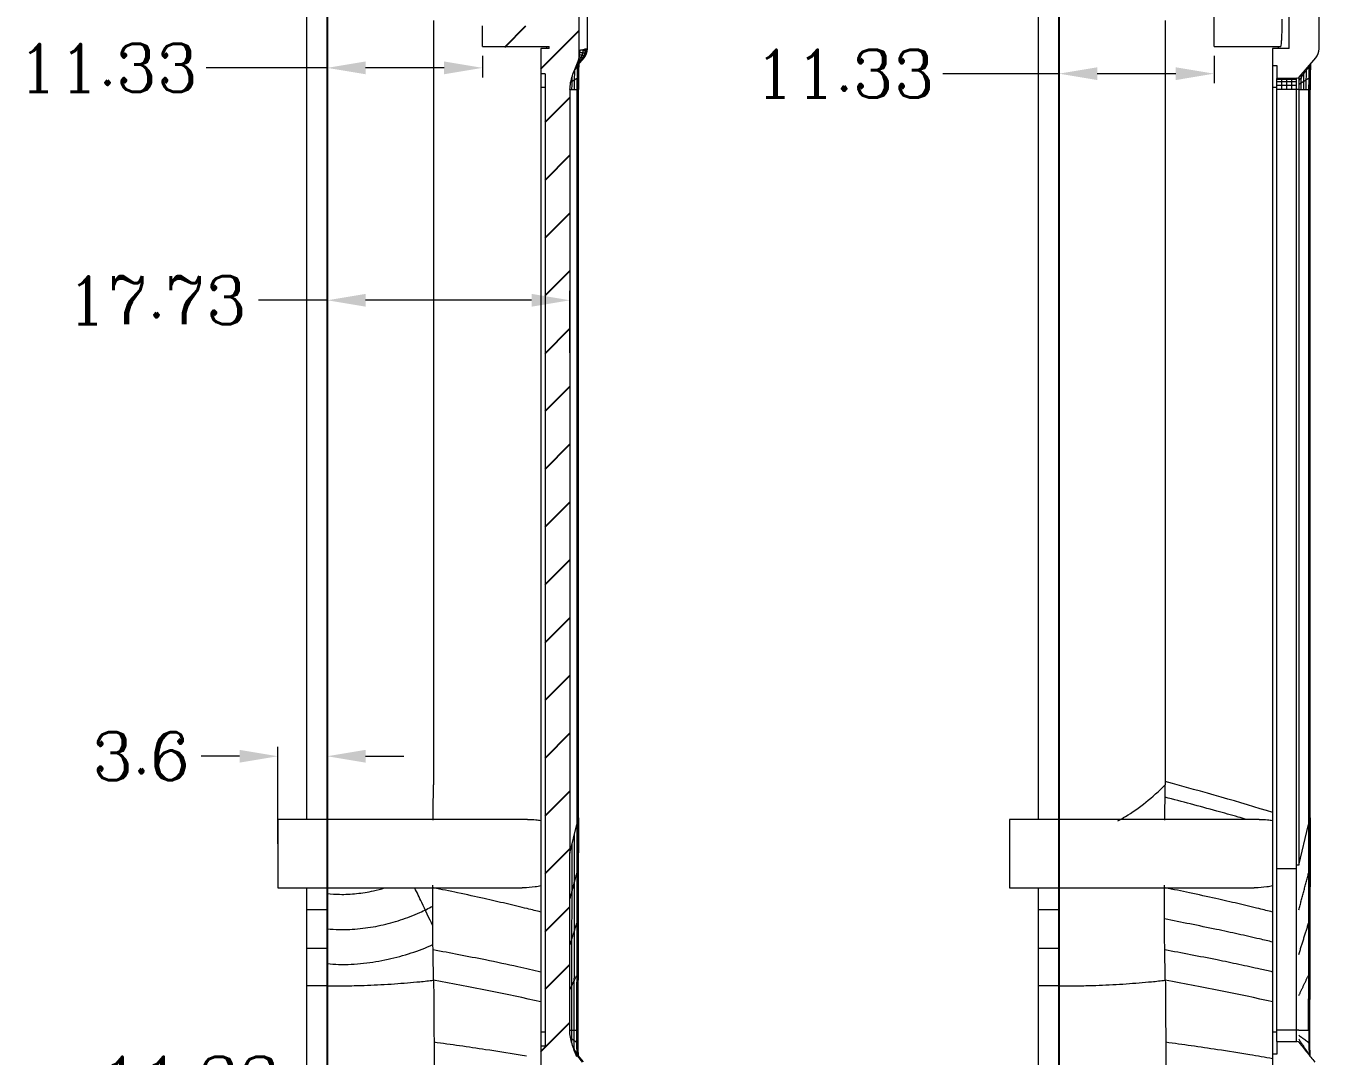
# Model space of a CAD drawing. Header units: millimetres. Extents: x -2408 to -1447, y -915 to -594.
# Drawn here: x -1549.8 to -1455.4, y -766.4 to -691.1 of the extents above; entities that cross this region are included whole.
import ezdxf

# ---------------------------------------------------------------- set-up
doc = ezdxf.new("R2010")
doc.units = ezdxf.units.MM
doc.layers.get('0').update_dxf_attribs({"linetype": 'CONTINUOUS'})
doc.layers.get('Defpoints').update_dxf_attribs({"linetype": 'CONTINUOUS'})
doc.layers.add('5', color=7, linetype='CONTINUOUS', true_color=0xffffff)
doc.styles.add('ROMANC', font='romanc.shx', dxfattribs={"bigfont": 'gbcbig.shx'})
doc.dimstyles.new('YanXiu', dxfattribs={"dimtxt": 2.5, "dimasz": 2.2, "dimexe": 0.66, "dimexo": 0.66, "dimgap": 0.66, "dimtad": 0, "dimdsep": 46, "dimtxsty": 'ROMANC', "dimcen": 0, "dimclrd": 256, "dimclre": 131, "dimclrt": 42, "dimazin": 2, "dimtfac": 1, "dimtofl": 0, "dimtmove": 0, "dimatfit": 3, "dimfxl": 0, "dimlwd": 5, "dimlwe": 5, "dimarcsym": 0})

# ---------------------------------------------------------------- blocks, each defined once
blk = doc.blocks.new('HATCH7')
at = {"color": 1, "linetype": 'Continuous'}
for p, q in [((682.245, 1138.517), (683.803, 1140.075)), ((684.894, 1136.924), (687.715, 1139.745)), ((685.216, 1133.003), (687.034, 1134.821)), ((685.216, 1128.76), (687.034, 1130.578)), ((685.216, 1124.518), (687.034, 1126.336)), ((685.216, 1120.275), (687.034, 1122.093)), ((685.216, 1116.032), (687.034, 1117.85)), ((685.216, 1111.79), (687.034, 1113.608)), ((685.216, 1107.547), (687.034, 1109.365)), ((685.216, 1103.304), (687.034, 1105.123)), ((685.216, 1099.062), (687.034, 1100.879)), ((685.216, 1094.819), (687.034, 1096.637)), ((685.216, 1090.577), (687.034, 1092.395)), ((685.216, 1086.334), (687.034, 1088.152)), ((685.216, 1082.091), (687.034, 1083.909)), ((685.216, 1077.849), (687.034, 1079.667)), ((685.216, 1073.606), (687.033, 1075.422)), ((685.216, 1069.363), (687.029, 1071.176)), ((684.894, 1064.799), (687.022, 1066.927))]:
    blk.add_line(p, q, dxfattribs=at)
blk = doc.blocks.new('*D55')
at = {"lineweight": 5}
for p, q in [((1882.428, 598.813), (1879.628, 598.813)), ((1890.961, 598.813), (1885.228, 598.813))]:
    blk.add_line(p, q, dxfattribs=at)
at = {"color": 131, "lineweight": 5}
for p, q in [((1882.428, 598.015), (1882.428, 599.513)), ((1893.761, 598.015), (1893.761, 599.513))]:
    blk.add_line(p, q, dxfattribs=at)
for points in [[(1885.228, 599.28), (1885.228, 598.346), (1882.428, 598.813)], [(1890.961, 599.28), (1890.961, 598.346), (1893.761, 598.813)]]:
    blk.add_solid(points)
at = {"layer": 'Defpoints', "color": 0}
for p in [(1882.428, 598.813), (1882.428, 597.315, 35), (1893.761, 597.315, 35)]:
    blk.add_point(p, dxfattribs=at)
at = {"color": 42, "insert": (1872.428, 598.813), "char_height": 3.5, "attachment_point": 5, "style": 'ROMANC'}
blk.add_mtext('11.33', dxfattribs=at)
blk = doc.blocks.new('*D61')
at = {"lineweight": 5}
for p, q in [((1876.028, 622.515), (1873.228, 622.515)), ((1885.228, 622.515), (1888.028, 622.515))]:
    blk.add_line(p, q, dxfattribs=at)
at = {"color": 131, "lineweight": 5}
for p, q in [((1878.828, 616.108), (1878.828, 623.215)), ((1882.428, 617.067), (1882.428, 623.215))]:
    blk.add_line(p, q, dxfattribs=at)
for points in [[(1876.028, 622.982), (1876.028, 622.048), (1878.828, 622.515)], [(1885.228, 622.982), (1885.228, 622.048), (1882.428, 622.515)]]:
    blk.add_solid(points)
at = {"layer": 'Defpoints', "color": 0}
for p in [(1878.828, 622.515), (1882.428, 616.368, 35), (1878.828, 615.408, 35)]:
    blk.add_point(p, dxfattribs=at)
at = {"color": 42, "insert": (1868.861, 622.515), "char_height": 3.5, "attachment_point": 5, "style": 'ROMANC'}
blk.add_mtext('3.6', dxfattribs=at)
blk = doc.blocks.new('*D62')
at = {"color": 131, "lineweight": 5}
for p, q in [((1882.428, 673.659), (1882.428, 672.092)), ((1893.761, 673.659), (1893.761, 672.092))]:
    blk.add_line(p, q, dxfattribs=at)
at = {"lineweight": 5}
for p, q in [((1882.428, 672.792), (1873.584, 672.792)), ((1890.961, 672.792), (1885.228, 672.792))]:
    blk.add_line(p, q, dxfattribs=at)
for points in [[(1885.228, 673.259), (1885.228, 672.325), (1882.428, 672.792)], [(1890.961, 673.259), (1890.961, 672.325), (1893.761, 672.792)]]:
    blk.add_solid(points)
at = {"layer": 'Defpoints', "color": 0}
for p in [(1882.428, 674.359, 35), (1893.761, 674.359, 35), (1882.428, 672.792)]:
    blk.add_point(p, dxfattribs=at)
at = {"color": 42, "insert": (1866.385, 672.792), "char_height": 3.5, "attachment_point": 5, "style": 'ROMANC'}
blk.add_mtext('11.33', dxfattribs=at)
blk = doc.blocks.new('*D64')
at = {"color": 131, "lineweight": 5}
for p, q in [((1947.196, 673.659), (1947.196, 671.667)), ((1935.863, 672.647), (1935.863, 671.667))]:
    blk.add_line(p, q, dxfattribs=at)
at = {"lineweight": 5}
for p, q in [((1935.863, 672.367), (1927.382, 672.367)), ((1944.396, 672.367), (1938.663, 672.367))]:
    blk.add_line(p, q, dxfattribs=at)
for points in [[(1938.663, 672.834), (1938.663, 671.9), (1935.863, 672.367)], [(1944.396, 672.834), (1944.396, 671.9), (1947.196, 672.367)]]:
    blk.add_solid(points)
at = {"layer": 'Defpoints', "color": 0}
for p in [(1947.196, 674.359, 35), (1935.863, 673.347, 35), (1935.863, 672.367)]:
    blk.add_point(p, dxfattribs=at)
at = {"color": 42, "insert": (1920.182, 672.367), "char_height": 3.5, "attachment_point": 5, "style": 'ROMANC'}
blk.add_mtext('11.33', dxfattribs=at)
blk = doc.blocks.new('*D66')
at = {"color": 131, "lineweight": 5}
for p, q in [((1882.428, 654.882), (1882.428, 656.517)), ((1900.157, 651.969), (1900.157, 656.517))]:
    blk.add_line(p, q, dxfattribs=at)
at = {"lineweight": 5}
for p, q in [((1882.428, 655.817), (1877.409, 655.817)), ((1897.357, 655.817), (1885.228, 655.817))]:
    blk.add_line(p, q, dxfattribs=at)
for points in [[(1885.228, 656.284), (1885.228, 655.35), (1882.428, 655.817)], [(1897.357, 656.284), (1897.357, 655.35), (1900.157, 655.817)]]:
    blk.add_solid(points)
at = {"layer": 'Defpoints', "color": 0}
for p in [(1882.428, 655.817), (1882.428, 654.183, 35), (1900.157, 651.269, 35)]:
    blk.add_point(p, dxfattribs=at)
at = {"color": 42, "insert": (1869.959, 655.817), "char_height": 3.5, "attachment_point": 5, "style": 'ROMANC'}
blk.add_mtext('17.73', dxfattribs=at)

msp = doc.modelspace()

# ---------------------------------------------------------------- linework, layer by layer
at = {"color": 1}
for p, q in [((-1474.401, -661.446, 35), (-1474.401, -877.517, 35)), ((-1527.836, -662.628, 35), (-1527.836, -878.641, 35))]:
    msp.add_line(p, q, dxfattribs=at)
at = {"layer": '5', "color": 7, "linetype": 'Continuous', "lineweight": 5}
for p, q in [((-1509.429, -693.277, 35), (-1509.429, -686.746, 35)), ((-1508.836, -692.823, 35), (-1508.836, -686.994, 35)), ((-1455.401, -692.823, 35), (-1455.401, -686.994, 35)), ((-1529.336, -749.094, 35), (-1529.336, -689.094, 35)), ((-1475.901, -749.094, 35), (-1475.901, -689.094, 35)), ((-1457.601, -692.794, 35), (-1457.601, -688.812, 35)), ((-1527.836, -690.222, 35), (-1527.836, -749.094, 35)), ((-1474.401, -690.222, 35), (-1474.401, -749.094, 35)), ((-1463.067, -692.644, 35), (-1463.067, -690.144, 35)), ((-1520.075, -690.764, 35), (-1520.075, -746.337, 35)), ((-1516.503, -692.644, 35), (-1516.503, -691.144, 35)), ((-1466.639, -690.764, 35), (-1466.639, -746.337, 35)), ((-1516.503, -692.644, 35), (-1511.631, -692.644, 35)), ((-1512.236, -692.794, 35), (-1512.236, -694.645, 35)), ((-1511.631, -692.794, 35), (-1512.236, -692.794, 35)), ((-1511.826, -692.644, 35), (-1511.826, -692.794, 35)), ((-1511.631, -692.794, 35), (-1511.631, -692.644, 35)), ((-1463.067, -692.644, 35), (-1458.196, -692.644, 35)), ((-1458.801, -692.794, 35), (-1458.801, -694.038, 35)), ((-1457.601, -692.794, 35), (-1458.801, -692.794, 35)), ((-1458.391, -692.644, 35), (-1458.391, -692.794, 35)), ((-1455.464, -693.171, 35), (-1455.464, -693.171, 35)), ((-1509.714, -694.214, 35), (-1509.078, -693.476, 35)), ((-1458.801, -694.038, 35), (-1458.481, -694.044, 35)), ((-1458.801, -694.038, 35), (-1458.801, -695.644, 35)), ((-1458.481, -694.044, 35), (-1458.481, -694.981, 35)), ((-1456.868, -694.899, 35), (-1455.643, -693.476, 35)), ((-1512.236, -694.63, 35), (-1512.236, -695.644, 35)), ((-1511.916, -694.654, 35), (-1511.916, -730.144, 35)), ((-1457.018, -694.968, 35), (-1458.481, -694.981, 35)), ((-1511.916, -695.644, 35), (-1512.236, -695.644, 35)), ((-1512.236, -695.644, 35), (-1512.236, -764.644, 35)), ((-1510.107, -695.794, 35), (-1510.107, -730.144, 35)), ((-1510.107, -695.794, 35), (-1509.602, -695.794, 35)), ((-1509.602, -695.794, 35), (-1509.602, -748.984, 35)), ((-1509.496, -695.794, 35), (-1509.602, -695.794, 35)), ((-1509.496, -748.984, 35), (-1509.496, -695.794, 35)), ((-1458.481, -695.644, 35), (-1458.801, -695.644, 35)), ((-1458.801, -695.644, 35), (-1458.801, -764.644, 35)), ((-1457.059, -695.794, 35), (-1458.481, -695.794, 35)), ((-1458.481, -752.711, 35), (-1458.481, -695.794, 35)), ((-1456.882, -695.794, 35), (-1457.059, -695.794, 35)), ((-1457.059, -752.429, 35), (-1457.059, -695.794, 35)), ((-1456.882, -695.794, 35), (-1456.166, -695.794, 35)), ((-1456.882, -695.794, 35), (-1456.882, -752.429, 35)), ((-1456.166, -695.794, 35), (-1456.166, -748.984, 35)), ((-1456.061, -695.794, 35), (-1456.166, -695.794, 35)), ((-1456.061, -748.984, 35), (-1456.061, -695.794, 35)), ((-1511.916, -730.144, 35), (-1511.916, -765.634, 35)), ((-1510.107, -730.144, 35), (-1510.107, -751.557, 35)), ((-1513.211, -749.094, 35), (-1531.436, -749.094, 35)), ((-1531.436, -749.094, 35), (-1531.436, -754.094, 35)), ((-1510.107, -751.557, 35), (-1509.602, -749.467, 35)), ((-1509.496, -748.984, 35), (-1509.602, -748.984, 35)), ((-1459.776, -749.094, 35), (-1478.001, -749.094, 35)), ((-1478.001, -749.094, 35), (-1478.001, -754.094, 35)), ((-1456.882, -752.429, 35), (-1456.166, -749.467, 35)), ((-1456.061, -748.984, 35), (-1456.166, -748.984, 35)), ((-1456.882, -752.429, 35), (-1457.059, -752.429, 35)), ((-1458.481, -764.494, 35), (-1458.481, -752.711, 35)), ((-1457.059, -752.711, 35), (-1458.481, -752.711, 35)), ((-1531.436, -754.094, 35), (-1513.592, -754.094, 35)), ((-1478.001, -754.094, 35), (-1460.156, -754.094, 35)), ((-1527.836, -755.696, 35), (-1529.336, -755.696, 35)), ((-1474.401, -755.696, 35), (-1475.901, -755.696, 35)), ((-1527.836, -758.529, 35), (-1529.336, -758.529, 35)), ((-1474.401, -758.529, 35), (-1475.901, -758.529, 35)), ((-1529.336, -779.594, 35), (-1529.336, -761.247, 35)), ((-1527.836, -779.594, 35), (-1527.836, -761.246, 35)), ((-1475.901, -779.594, 35), (-1475.901, -761.247, 35)), ((-1474.401, -779.594, 35), (-1474.401, -761.246, 35)), ((-1511.916, -764.644, 35), (-1512.236, -764.644, 35)), ((-1512.236, -764.644, 35), (-1512.236, -765.643, 35)), ((-1510.12, -764.494, 35), (-1509.634, -764.494, 35)), ((-1458.481, -764.644, 35), (-1458.801, -764.644, 35)), ((-1458.801, -764.644, 35), (-1458.801, -766.25, 35)), ((-1457.063, -764.494, 35), (-1458.481, -764.494, 35)), ((-1456.884, -764.494, 35), (-1456.199, -764.494, 35)), ((-1512.236, -765.643, 35), (-1512.236, -767.494, 35)), ((-1458.481, -765.308, 35), (-1458.481, -766.245, 35)), ((-1458.481, -765.308, 35), (-1457.023, -765.32, 35)), ((-1509.125, -766.814, 35), (-1509.76, -766.048, 35)), ((-1458.481, -766.245, 35), (-1458.801, -766.25, 35)), ((-1458.801, -766.25, 35), (-1458.801, -767.494, 35))]:
    msp.add_line(p, q, dxfattribs=at)
at = {"layer": '5', "color": 7, "linetype": 'Continuous'}
msp.add_line((-1509.557, -693.854, 35), (-1509.557, -693.854, 35), dxfattribs=at)
at = {"layer": '5', "color": 7, "linetype": 'Continuous', "lineweight": 5}
msp.add_arc((-1457.02, -694.768, 35), 0.2, 270.5, 319.26789, dxfattribs=at)
at = {"layer": '5', "color": 7, "linetype": 'Continuous', "lineweight": 5, "extrusion": (0, 0, -1)}
for centre in [(4437.753, -748.984, -35), (4384.318, -748.984, -35)]:
    msp.add_arc(centre, 2928.256, 180, 180.009455, dxfattribs=at)
at = {"layer": '5', "color": 7, "linetype": 'Continuous', "lineweight": 5}
for centre, major_axis, ratio, start_param, end_param in [((-1510.496, -749.467, 35), (1, 0), 0.000302, 6.241352, 6.747282), ((-1457.061, -749.467, 35), (1, 0), 0.000302, 6.241352, 6.747282), ((-1510.537, -764.49, 35), (1, -0.005), 0.000641, 6.236759, 6.728866), ((-1457.064, -764.494, 35), (0.2, 0), 0.000007, 0.445682, 1.56207), ((-1457.064, -764.494, 35), (0.2, 0), 0.000007, 0.445682, 1.562069), ((-1457.101, -764.49, 35), (1, -0.005), 0.000641, 6.236759, 6.728866)]:
    msp.add_ellipse(centre, major_axis=major_axis, ratio=ratio, start_param=start_param, end_param=end_param, dxfattribs=at)
for points, knots in [([(-1458.196, -692.644, 35), (-1458.189, -692.644, 35), (-1458.182, -692.63, 35), (-1458.169, -692.573, 35), (-1458.162, -692.528, 35), (-1458.149, -692.407, 35), (-1458.143, -692.331, 35), (-1458.131, -692.154, 35), (-1458.126, -692.052, 35), (-1458.116, -691.824, 35), (-1458.112, -691.697, 35), (-1458.101, -691.295, 35), (-1458.095, -690.988, 35), (-1458.093, -690.665, 35)], [0, 0, 0, 0, 0.134261, 0.134261, 0.27855, 0.27855, 0.42284, 0.42284, 0.56713, 0.56713, 0.71142, 0.71142, 1, 1, 1, 1]), ([(-1509.379, -693.058, 35), (-1509.385, -693.058, 35), (-1509.398, -693.085, 35), (-1509.418, -693.201, 35), (-1509.431, -693.351, 35), (-1509.437, -693.444, 35)], [0, 0, 0, 0, 0.329314, 0.658804, 1, 1, 1, 1]), ([(-1509.371, -692.932, 35), (-1509.374, -692.932, 35), (-1509.381, -692.939, 35), (-1509.392, -692.973, 35), (-1509.404, -693.036, 35), (-1509.416, -693.129, 35), (-1509.424, -693.215, 35), (-1509.427, -693.254, 35)], [0, 0, 0, 0, 0.212515, 0.42503, 0.637545, 0.85006, 1, 1, 1, 1]), ([(-1508.906, -693.171, 35), (-1508.912, -693.17, 35), (-1508.939, -693.166, 35), (-1509.024, -693.151, 35), (-1509.178, -693.123, 35), (-1509.31, -693.101, 35), (-1509.384, -693.089, 35)], [0, 0, 0, 0, 0.176022, 0.499104, 0.752972, 1, 1, 1, 1]), ([(-1508.836, -692.823, 35), (-1508.837, -692.823, 35), (-1508.839, -692.824, 35), (-1508.854, -692.827, 35), (-1508.88, -692.833, 35), (-1508.924, -692.844, 35), (-1509.008, -692.864, 35), (-1509.122, -692.892, 35), (-1509.243, -692.914, 35), (-1509.314, -692.925, 35), (-1509.352, -692.929, 35), (-1509.371, -692.932, 35)], [0, 0, 0, 0, 0.097861, 0.191943, 0.282248, 0.41066, 0.541597, 0.780215, 0.892446, 0.945946, 1, 1, 1, 1]), ([(-1508.852, -692.996, 35), (-1508.851, -692.997, 35), (-1508.878, -692.994, 35), (-1508.976, -692.975, 35), (-1509.081, -692.957, 35), (-1509.125, -692.949, 35)], [0, 0, 0, 0, 0.3823, 0.772884, 1, 1, 1, 1]), ([(-1510.107, -695.794, 35), (-1510.107, -695.453, 35), (-1510.036, -695.123, 35), (-1509.829, -694.476, 35), (-1509.697, -694.163, 35), (-1509.557, -693.854, 35)], [0, 0, 0, 0, 0.5, 0.5, 1, 1, 1, 1]), ([(-1509.567, -694.037, 35), (-1509.568, -694.048, 35), (-1509.571, -694.125, 35), (-1509.578, -694.279, 35), (-1509.586, -694.519, 35), (-1509.592, -694.773, 35), (-1509.596, -695.022, 35), (-1509.599, -695.253, 35), (-1509.601, -695.466, 35), (-1509.602, -695.644, 35), (-1509.602, -695.752, 35), (-1509.602, -695.794, 35)], [0, 0, 0, 0, 0.025351, 0.171856, 0.321143, 0.471888, 0.609112, 0.72922, 0.837, 0.934717, 1, 1, 1, 1]), ([(-1509.516, -693.964, 35), (-1509.52, -694.042, 35), (-1509.53, -694.266, 35), (-1509.542, -694.689, 35), (-1509.551, -695.24, 35), (-1509.552, -695.621, 35), (-1509.552, -695.818, 35)], [0, 0, 0, 0, 0.165867, 0.444515, 0.72202, 1, 1, 1, 1]), ([(-1509.53, -693.787, 35), (-1509.526, -693.787, 35), (-1509.473, -693.787, 35), (-1509.383, -693.787, 35), (-1509.346, -693.787, 35), (-1509.347, -693.787, 35)], [0, 0, 0, 0, 0.02919, 0.40662, 1, 1, 1, 1]), ([(-1509.482, -693.933, 35), (-1509.485, -693.997, 35), (-1509.494, -694.214, 35), (-1509.506, -694.635, 35), (-1509.515, -695.213, 35), (-1509.517, -695.613, 35), (-1509.517, -695.819, 35)], [0, 0, 0, 0, 0.131418, 0.421268, 0.71053, 1, 1, 1, 1]), ([(-1509.464, -693.901, 35), (-1509.466, -693.951, 35), (-1509.475, -694.16, 35), (-1509.487, -694.578, 35), (-1509.497, -695.184, 35), (-1509.499, -695.604, 35), (-1509.499, -695.82, 35)], [0, 0, 0, 0, 0.097035, 0.398059, 0.699061, 1, 1, 1, 1]), ([(-1509.468, -693.992, 35), (-1509.471, -694.072, 35), (-1509.476, -694.249, 35), (-1509.484, -694.549, 35), (-1509.49, -694.846, 35), (-1509.493, -695.114, 35), (-1509.496, -695.361, 35), (-1509.497, -695.589, 35), (-1509.497, -695.728, 35), (-1509.497, -695.794, 35)], [0, 0, 0, 0, 0.131556, 0.276296, 0.421037, 0.565778, 0.710519, 0.855259, 1, 1, 1, 1]), ([(-1509.496, -695.821, 35), (-1509.496, -695.598, 35), (-1509.494, -695.158, 35), (-1509.483, -694.504, 35), (-1509.471, -694.108, 35), (-1509.463, -693.925, 35), (-1509.463, -693.921, 35)], [0, 0, 0, 0, 0.314595, 0.641577, 0.991075, 1, 1, 1, 1]), ([(-1509.078, -693.476, 35), (-1509.079, -693.476, 35), (-1509.081, -693.476, 35), (-1509.094, -693.475, 35), (-1509.113, -693.474, 35), (-1509.144, -693.47, 35), (-1509.206, -693.463, 35), (-1509.293, -693.452, 35), (-1509.388, -693.437, 35), (-1509.431, -693.431, 35), (-1509.445, -693.43, 35)], [0, 0, 0, 0, 0.121058, 0.220927, 0.300709, 0.432783, 0.577026, 0.831331, 0.950789, 1, 1, 1, 1]), ([(-1508.977, -693.334, 35), (-1508.977, -693.335, 35), (-1508.999, -693.333, 35), (-1509.093, -693.319, 35), (-1509.234, -693.295, 35), (-1509.359, -693.275, 35), (-1509.429, -693.265, 35)], [0, 0, 0, 0, 0.277332, 0.560672, 0.783327, 1, 1, 1, 1]), ([(-1456.132, -694.037, 35), (-1456.132, -694.048, 35), (-1456.136, -694.125, 35), (-1456.142, -694.279, 35), (-1456.15, -694.519, 35), (-1456.156, -694.773, 35), (-1456.161, -695.022, 35), (-1456.164, -695.253, 35), (-1456.165, -695.466, 35), (-1456.166, -695.644, 35), (-1456.166, -695.752, 35), (-1456.166, -695.794, 35)], [0, 0, 0, 0, 0.025351, 0.171856, 0.321143, 0.471888, 0.609112, 0.72922, 0.837, 0.934717, 1, 1, 1, 1]), ([(-1456.081, -693.974, 35), (-1456.085, -694.049, 35), (-1456.094, -694.27, 35), (-1456.107, -694.689, 35), (-1456.115, -695.24, 35), (-1456.117, -695.621, 35), (-1456.117, -695.818, 35)], [0, 0, 0, 0, 0.159783, 0.440464, 0.719993, 1, 1, 1, 1]), ([(-1456.047, -693.933, 35), (-1456.05, -693.997, 35), (-1456.059, -694.214, 35), (-1456.071, -694.635, 35), (-1456.08, -695.213, 35), (-1456.082, -695.613, 35), (-1456.082, -695.819, 35)], [0, 0, 0, 0, 0.131418, 0.421268, 0.71053, 1, 1, 1, 1]), ([(-1456.029, -693.901, 35), (-1456.031, -693.951, 35), (-1456.039, -694.16, 35), (-1456.052, -694.578, 35), (-1456.061, -695.184, 35), (-1456.064, -695.604, 35), (-1456.064, -695.82, 35)], [0, 0, 0, 0, 0.097035, 0.398059, 0.699061, 1, 1, 1, 1]), ([(-1456.032, -693.992, 35), (-1456.035, -694.072, 35), (-1456.041, -694.249, 35), (-1456.049, -694.549, 35), (-1456.054, -694.846, 35), (-1456.058, -695.114, 35), (-1456.06, -695.361, 35), (-1456.061, -695.589, 35), (-1456.062, -695.728, 35), (-1456.062, -695.794, 35)], [0, 0, 0, 0, 0.131556, 0.276296, 0.421037, 0.565778, 0.710519, 0.855259, 1, 1, 1, 1]), ([(-1511.916, -694.654, 35), (-1511.969, -694.653, 35), (-1512.023, -694.651, 35), (-1512.129, -694.648, 35), (-1512.183, -694.647, 35), (-1512.236, -694.645, 35)], [0, 0, 0, 0, 0.500799, 0.500799, 1, 1, 1, 1]), ([(-1509.961, -695.794, 35), (-1509.961, -695.639, 35), (-1509.96, -695.329, 35), (-1509.955, -695.02, 35), (-1509.951, -694.869, 35), (-1509.951, -694.855, 35)], [0, 0, 0, 0, 0.455419, 0.947749, 1, 1, 1, 1]), ([(-1509.778, -695.794, 35), (-1509.778, -695.612, 35), (-1509.776, -695.238, 35), (-1509.767, -694.716, 35), (-1509.757, -694.42, 35), (-1509.752, -694.3, 35)], [0, 0, 0, 0, 0.317598, 0.679016, 1, 1, 1, 1]), ([(-1458.481, -695.794, 35), (-1458.481, -695.688, 35), (-1458.481, -695.581, 35), (-1458.481, -695.434, 35), (-1458.481, -695.387, 35), (-1458.481, -695.299, 35), (-1458.481, -695.257, 35), (-1458.481, -695.144, 35), (-1458.481, -695.084, 35), (-1458.481, -695.003, 35), (-1458.481, -694.981, 35), (-1458.481, -694.981, 35)], [0, 0, 0, 0, 0.250111, 0.250111, 0.375166, 0.375166, 0.500221, 0.500221, 0.750332, 0.750332, 1, 1, 1, 1]), ([(-1458.121, -695.794, 35), (-1458.121, -695.667, 35), (-1458.121, -695.439, 35), (-1458.121, -695.165, 35), (-1458.121, -695.011, 35), (-1458.121, -694.979, 35), (-1458.121, -694.978, 35)], [0, 0, 0, 0, 0.279595, 0.558899, 0.778948, 1, 1, 1, 1]), ([(-1457.762, -695.794, 35), (-1457.762, -695.667, 35), (-1457.762, -695.437, 35), (-1457.762, -695.162, 35), (-1457.762, -695.008, 35), (-1457.762, -694.976, 35), (-1457.762, -694.975, 35)], [0, 0, 0, 0, 0.279595, 0.5589, 0.778946, 1, 1, 1, 1]), ([(-1457.402, -695.794, 35), (-1457.402, -695.666, 35), (-1457.402, -695.436, 35), (-1457.402, -695.16, 35), (-1457.402, -695.005, 35), (-1457.402, -694.972, 35), (-1457.402, -694.972, 35)], [0, 0, 0, 0, 0.279595, 0.558901, 0.778945, 1, 1, 1, 1]), ([(-1457.059, -695.794, 35), (-1457.059, -695.577, 35), (-1457.059, -695.364, 35), (-1457.055, -695.057, 35), (-1457.052, -694.968, 35), (-1457.051, -694.968, 35)], [0, 0, 0, 0, 0.5, 0.5, 1, 1, 1, 1]), ([(-1456.879, -694.885, 35), (-1456.879, -694.896, 35), (-1456.879, -694.913, 35), (-1456.88, -694.981, 35), (-1456.881, -695.05, 35), (-1456.882, -695.309, 35), (-1456.882, -695.549, 35), (-1456.882, -695.794, 35)], [0, 0, 0, 0, 0.139444, 0.139444, 0.426296, 0.426296, 1, 1, 1, 1]), ([(-1456.708, -695.794, 35), (-1456.708, -695.666, 35), (-1456.708, -695.42, 35), (-1456.704, -695.074, 35), (-1456.698, -694.829, 35), (-1456.693, -694.714, 35), (-1456.691, -694.677, 35)], [0, 0, 0, 0, 0.277185, 0.554406, 0.831295, 1, 1, 1, 1]), ([(-1456.525, -695.794, 35), (-1456.525, -695.639, 35), (-1456.524, -695.329, 35), (-1456.518, -694.88, 35), (-1456.509, -694.606, 35), (-1456.503, -694.484, 35), (-1456.502, -694.467, 35)], [0, 0, 0, 0, 0.295128, 0.614176, 0.942748, 1, 1, 1, 1]), ([(-1456.343, -695.794, 35), (-1456.343, -695.662, 35), (-1456.342, -695.387, 35), (-1456.337, -694.97, 35), (-1456.327, -694.575, 35), (-1456.319, -694.35, 35), (-1456.314, -694.253, 35)], [0, 0, 0, 0, 0.223608, 0.474102, 0.7418, 1, 1, 1, 1]), ([(-1520.103, -749.161, 35), (-1520.1, -748.884, 35), (-1520.091, -748.019, 35), (-1520.082, -747.155, 35), (-1520.076, -746.567, 35)], [0, 0, 0, 0, 0.320326, 1, 1, 1, 1]), ([(-1470.096, -749.194, 35), (-1469.911, -749.1, 35), (-1469.213, -748.717, 35), (-1468.04, -747.889, 35), (-1467.102, -747.032, 35), (-1466.641, -746.567, 35)], [0, 0, 0, 0, 0.151419, 0.575709, 1, 1, 1, 1]), ([(-1466.668, -749.161, 35), (-1466.665, -748.884, 35), (-1466.656, -748.019, 35), (-1466.647, -747.155, 35), (-1466.641, -746.567, 35)], [0, 0, 0, 0, 0.320308, 1, 1, 1, 1]), ([(-1460.727, -749.094, 35), (-1460.919, -749.038, 35), (-1461.619, -748.835, 35), (-1462.966, -748.461, 35), (-1464.746, -747.98, 35), (-1466.022, -747.647, 35), (-1466.65, -747.485, 35)], [0, 0, 0, 0, 0.104243, 0.376484, 0.697137, 1, 1, 1, 1]), ([(-1513.208, -749.094, 35), (-1513.004, -749.094, 35), (-1512.802, -749.104, 35), (-1512.478, -749.139, 35), (-1512.355, -749.157, 35), (-1512.233, -749.18, 35)], [0, 0, 0, 0, 0.617113, 0.617113, 1, 1, 1, 1]), ([(-1509.537, -764.495, 35), (-1509.53, -763.147, 35), (-1509.518, -760.5, 35), (-1509.506, -756.633, 35), (-1509.499, -752.971, 35), (-1509.497, -750.609, 35), (-1509.497, -749.467, 35)], [0, 0, 0, 0, 0.269077, 0.528436, 0.772077, 1, 1, 1, 1]), ([(-1459.774, -749.094, 35), (-1459.569, -749.094, 35), (-1459.367, -749.104, 35), (-1459.044, -749.139, 35), (-1458.922, -749.156, 35), (-1458.802, -749.179, 35)], [0, 0, 0, 0, 0.620152, 0.620152, 1, 1, 1, 1]), ([(-1456.102, -764.495, 35), (-1456.096, -763.416, 35), (-1456.086, -761.28, 35), (-1456.075, -758.135, 35), (-1456.067, -755.111, 35), (-1456.063, -752.239, 35), (-1456.061, -750.375, 35), (-1456.061, -749.467, 35)], [0, 0, 0, 0, 0.215319, 0.426578, 0.627778, 0.818919, 1, 1, 1, 1]), ([(-1509.804, -764.494, 35), (-1509.798, -763.136, 35), (-1509.788, -760.43, 35), (-1509.78, -756.681, 35), (-1509.777, -753.27, 35), (-1509.776, -751.208, 35), (-1509.776, -750.188, 35)], [0, 0, 0, 0, 0.284802, 0.567509, 0.786127, 1, 1, 1, 1]), ([(-1509.978, -764.494, 35), (-1509.975, -763.687, 35), (-1509.97, -762.042, 35), (-1509.965, -759.54, 35), (-1509.961, -756.829, 35), (-1509.959, -753.957, 35), (-1509.958, -751.941, 35), (-1509.958, -750.941, 35)], [0, 0, 0, 0, 0.178602, 0.364217, 0.553887, 0.778606, 1, 1, 1, 1]), ([(-1457.063, -764.494, 35), (-1457.062, -763.792, 35), (-1457.062, -763.09, 35), (-1457.061, -760.775, 35), (-1457.06, -759.162, 35), (-1457.06, -755.937, 35), (-1457.059, -754.324, 35), (-1457.059, -752.711, 35)], [0, 0, 0, 0, 0.178719, 0.178719, 0.58936, 0.58936, 1, 1, 1, 1]), ([(-1529.336, -761.247, 35), (-1529.336, -759.419, 35), (-1529.336, -757.551, 35), (-1529.336, -755.138, 35), (-1529.336, -754.616, 35), (-1529.336, -754.093, 35)], [0, 0, 0, 0, 0.784164, 0.784164, 1, 1, 1, 1]), ([(-1527.836, -761.246, 35), (-1527.836, -760.186, 35), (-1527.836, -758.145, 35), (-1527.836, -755.742, 35), (-1527.836, -754.423, 35), (-1527.836, -754.095, 35)], [0, 0, 0, 0, 0.455074, 0.864668, 1, 1, 1, 1]), ([(-1527.836, -754.509, 35), (-1527.535, -754.544, 35), (-1526.82, -754.594, 35), (-1525.686, -754.536, 35), (-1524.587, -754.359, 35), (-1523.912, -754.187, 35), (-1523.641, -754.107, 35)], [0, 0, 0, 0, 0.213497, 0.507694, 0.800086, 1, 1, 1, 1]), ([(-1520.127, -756.877, 35), (-1520.395, -756.308, 35), (-1520.831, -755.385, 35), (-1521.272, -754.453, 35), (-1521.441, -754.097, 35)], [0, 0, 0, 0, 0.61975, 1, 1, 1, 1]), ([(-1520.069, -760.847, 35), (-1520.072, -760.669, 35), (-1520.079, -760.319, 35), (-1520.089, -759.8, 35), (-1520.098, -759.296, 35), (-1520.11, -758.635, 35), (-1520.121, -757.826, 35), (-1520.13, -756.575, 35), (-1520.128, -755.272, 35), (-1520.126, -754.281, 35), (-1520.126, -753.9, 35)], [0, 0, 0, 0, 0.078522, 0.15453, 0.228015, 0.298974, 0.44254, 0.578513, 0.838282, 1, 1, 1, 1]), ([(-1512.23, -755.867, 35), (-1512.559, -755.783, 35), (-1513.391, -755.574, 35), (-1514.767, -755.246, 35), (-1516.46, -754.861, 35), (-1518.229, -754.476, 35), (-1519.48, -754.216, 35), (-1520.076, -754.094, 35)], [0, 0, 0, 0, 0.136441, 0.340922, 0.545503, 0.786365, 1, 1, 1, 1]), ([(-1512.231, -753.952, 35), (-1512.37, -753.984, 35), (-1512.509, -754.009, 35), (-1512.932, -754.071, 35), (-1513.219, -754.091, 35), (-1513.537, -754.094, 35), (-1513.564, -754.094, 35), (-1513.59, -754.094, 35)], [0, 0, 0, 0, 0.31475, 0.31475, 0.942662, 0.942662, 1, 1, 1, 1]), ([(-1475.901, -761.247, 35), (-1475.901, -759.419, 35), (-1475.901, -757.551, 35), (-1475.901, -755.138, 35), (-1475.901, -754.616, 35), (-1475.901, -754.093, 35)], [0, 0, 0, 0, 0.784125, 0.784125, 1, 1, 1, 1]), ([(-1474.401, -761.246, 35), (-1474.401, -760.186, 35), (-1474.401, -758.145, 35), (-1474.401, -755.742, 35), (-1474.401, -754.423, 35), (-1474.401, -754.095, 35)], [0, 0, 0, 0, 0.455074, 0.864668, 1, 1, 1, 1]), ([(-1466.633, -760.847, 35), (-1466.637, -760.669, 35), (-1466.643, -760.319, 35), (-1466.653, -759.8, 35), (-1466.663, -759.296, 35), (-1466.674, -758.635, 35), (-1466.685, -757.826, 35), (-1466.695, -756.575, 35), (-1466.693, -755.272, 35), (-1466.691, -754.281, 35), (-1466.69, -753.9, 35)], [0, 0, 0, 0, 0.078522, 0.15453, 0.228015, 0.298974, 0.44254, 0.578513, 0.838282, 1, 1, 1, 1]), ([(-1458.795, -755.867, 35), (-1459.124, -755.783, 35), (-1459.956, -755.574, 35), (-1461.332, -755.246, 35), (-1463.024, -754.861, 35), (-1464.793, -754.476, 35), (-1466.045, -754.216, 35), (-1466.641, -754.094, 35)], [0, 0, 0, 0, 0.136441, 0.340922, 0.545503, 0.786365, 1, 1, 1, 1]), ([(-1458.796, -753.952, 35), (-1458.934, -753.984, 35), (-1459.074, -754.009, 35), (-1459.497, -754.071, 35), (-1459.784, -754.091, 35), (-1460.102, -754.094, 35), (-1460.128, -754.094, 35), (-1460.155, -754.094, 35)], [0, 0, 0, 0, 0.31475, 0.31475, 0.942662, 0.942662, 1, 1, 1, 1]), ([(-1527.836, -757.087, 35), (-1527.546, -757.119, 35), (-1526.745, -757.175, 35), (-1525.43, -757.102, 35), (-1523.929, -756.862, 35), (-1522.47, -756.464, 35), (-1521.202, -755.98, 35), (-1520.437, -755.597, 35), (-1520.128, -755.428, 35)], [0, 0, 0, 0, 0.109061, 0.301522, 0.49208, 0.678775, 0.868026, 1, 1, 1, 1]), ([(-1458.796, -758.058, 35), (-1459.112, -757.981, 35), (-1459.933, -757.785, 35), (-1461.298, -757.476, 35), (-1462.992, -757.111, 35), (-1464.789, -756.743, 35), (-1466.068, -756.492, 35), (-1466.693, -756.372, 35)], [0, 0, 0, 0, 0.129396, 0.332703, 0.536284, 0.776168, 1, 1, 1, 1]), ([(-1527.836, -759.628, 35), (-1527.558, -759.657, 35), (-1526.673, -759.72, 35), (-1525.181, -759.632, 35), (-1523.406, -759.349, 35), (-1521.709, -758.888, 35), (-1520.633, -758.475, 35), (-1520.113, -758.244, 35)], [0, 0, 0, 0, 0.105498, 0.335924, 0.563491, 0.785252, 1, 1, 1, 1]), ([(-1512.229, -760.246, 35), (-1512.778, -760.117, 35), (-1514.102, -759.818, 35), (-1516.106, -759.397, 35), (-1518.185, -758.987, 35), (-1519.472, -758.746, 35), (-1520.107, -758.63, 35)], [0, 0, 0, 0, 0.22342, 0.529587, 0.77059, 1, 1, 1, 1]), ([(-1458.796, -760.244, 35), (-1459.094, -760.175, 35), (-1459.9, -759.99, 35), (-1461.247, -759.695, 35), (-1462.943, -759.343, 35), (-1464.75, -758.987, 35), (-1466.037, -758.746, 35), (-1466.671, -758.63, 35)], [0, 0, 0, 0, 0.121112, 0.324957, 0.529329, 0.770464, 1, 1, 1, 1]), ([(-1527.836, -761.246, 35), (-1527.612, -761.248, 35), (-1527.17, -761.253, 35), (-1526.513, -761.25, 35), (-1525.76, -761.239, 35), (-1524.894, -761.215, 35), (-1523.915, -761.17, 35), (-1522.939, -761.107, 35), (-1521.992, -761.032, 35), (-1521.037, -760.952, 35), (-1520.402, -760.883, 35), (-1520.069, -760.847, 35)], [0, 0, 0, 0, 0.086061, 0.17032, 0.252771, 0.376022, 0.503742, 0.630264, 0.752855, 0.870423, 1, 1, 1, 1]), ([(-1520.069, -760.847, 35), (-1520.067, -761.085, 35), (-1520.062, -761.574, 35), (-1520.056, -762.334, 35), (-1520.05, -763.14, 35), (-1520.044, -763.994, 35), (-1520.039, -764.895, 35), (-1520.035, -765.844, 35), (-1520.031, -766.841, 35), (-1520.028, -767.886, 35), (-1520.026, -768.98, 35), (-1520.025, -770.447, 35), (-1520.024, -772.405, 35), (-1520.025, -774.651, 35), (-1520.026, -776.702, 35), (-1520.027, -778.286, 35), (-1520.028, -779.205, 35), (-1520.029, -779.594, 35)], [0, 0, 0, 0, 0.0392, 0.0808, 0.1248, 0.171198, 0.219995, 0.27119, 0.324781, 0.380768, 0.439149, 0.499923, 0.614968, 0.750293, 0.855369, 0.938606, 1, 1, 1, 1]), ([(-1474.401, -761.246, 35), (-1474.177, -761.248, 35), (-1473.734, -761.253, 35), (-1473.077, -761.25, 35), (-1472.324, -761.239, 35), (-1471.459, -761.215, 35), (-1470.48, -761.17, 35), (-1469.504, -761.107, 35), (-1468.556, -761.032, 35), (-1467.602, -760.952, 35), (-1466.966, -760.883, 35), (-1466.633, -760.847, 35)], [0, 0, 0, 0, 0.086061, 0.17032, 0.252771, 0.376022, 0.503742, 0.630264, 0.752855, 0.870423, 1, 1, 1, 1]), ([(-1466.633, -760.847, 35), (-1466.631, -761.085, 35), (-1466.627, -761.574, 35), (-1466.621, -762.334, 35), (-1466.615, -763.14, 35), (-1466.609, -763.994, 35), (-1466.604, -764.895, 35), (-1466.599, -765.844, 35), (-1466.596, -766.841, 35), (-1466.593, -767.886, 35), (-1466.591, -768.98, 35), (-1466.589, -770.447, 35), (-1466.589, -772.405, 35), (-1466.59, -774.651, 35), (-1466.591, -776.702, 35), (-1466.592, -778.286, 35), (-1466.593, -779.205, 35), (-1466.593, -779.594, 35)], [0, 0, 0, 0, 0.0392, 0.0808, 0.1248, 0.171198, 0.219995, 0.27119, 0.324781, 0.380768, 0.439149, 0.499923, 0.614968, 0.750293, 0.855369, 0.938606, 1, 1, 1, 1]), ([(-1509.6, -766.442, 35), (-1509.733, -766.13, 35), (-1509.859, -765.815, 35), (-1510.054, -765.166, 35), (-1510.121, -764.836, 35), (-1510.12, -764.494, 35)], [0, 0, 0, 0, 0.5, 0.5, 1, 1, 1, 1]), ([(-1509.972, -765.436, 35), (-1509.974, -765.315, 35), (-1509.978, -765.013, 35), (-1509.979, -764.689, 35), (-1509.978, -764.494, 35)], [0, 0, 0, 0, 0.439246, 1, 1, 1, 1]), ([(-1509.783, -766.012, 35), (-1509.786, -765.944, 35), (-1509.792, -765.751, 35), (-1509.8, -765.39, 35), (-1509.804, -764.943, 35), (-1509.804, -764.643, 35), (-1509.803, -764.494, 35)], [0, 0, 0, 0, 0.181399, 0.468933, 0.744849, 1, 1, 1, 1]), ([(-1509.634, -764.494, 35), (-1509.636, -764.803, 35), (-1509.635, -765.116, 35), (-1509.627, -765.688, 35), (-1509.621, -765.954, 35), (-1509.612, -766.194, 35), (-1509.611, -766.214, 35), (-1509.61, -766.234, 35)], [0, 0, 0, 0, 0.477669, 0.477669, 0.955338, 0.955338, 1, 1, 1, 1]), ([(-1509.588, -764.471, 35), (-1509.59, -764.724, 35), (-1509.589, -765.206, 35), (-1509.58, -765.833, 35), (-1509.569, -766.169, 35), (-1509.564, -766.299, 35)], [0, 0, 0, 0, 0.361043, 0.721874, 1, 1, 1, 1]), ([(-1509.556, -764.47, 35), (-1509.557, -764.667, 35), (-1509.557, -765.049, 35), (-1509.552, -765.603, 35), (-1509.543, -766.029, 35), (-1509.535, -766.257, 35), (-1509.532, -766.335, 35)], [0, 0, 0, 0, 0.28027, 0.560365, 0.840941, 1, 1, 1, 1]), ([(-1509.539, -764.469, 35), (-1509.54, -764.675, 35), (-1509.54, -765.075, 35), (-1509.535, -765.656, 35), (-1509.526, -766.075, 35), (-1509.518, -766.293, 35), (-1509.516, -766.354, 35)], [0, 0, 0, 0, 0.293018, 0.586101, 0.879229, 1, 1, 1, 1]), ([(-1509.538, -764.495, 35), (-1509.538, -764.564, 35), (-1509.539, -764.708, 35), (-1509.539, -764.933, 35), (-1509.538, -765.177, 35), (-1509.536, -765.365, 35), (-1509.535, -765.469, 35), (-1509.535, -765.482, 35)], [0, 0, 0, 0, 0.24173, 0.48346, 0.72519, 0.96692, 1, 1, 1, 1]), ([(-1509.515, -766.35, 35), (-1509.515, -766.333, 35), (-1509.521, -766.15, 35), (-1509.531, -765.758, 35), (-1509.538, -765.13, 35), (-1509.538, -764.694, 35), (-1509.536, -764.469, 35)], [0, 0, 0, 0, 0.034642, 0.355999, 0.677952, 1, 1, 1, 1]), ([(-1458.481, -765.308, 35), (-1458.481, -765.308, 35), (-1458.481, -765.286, 35), (-1458.481, -765.225, 35), (-1458.481, -765.2, 35), (-1458.481, -765.141, 35), (-1458.481, -765.107, 35), (-1458.481, -764.995, 35), (-1458.481, -764.904, 35), (-1458.481, -764.708, 35), (-1458.481, -764.601, 35), (-1458.481, -764.494, 35)], [0, 0, 0, 0, 0.25, 0.25, 0.375, 0.375, 0.5, 0.5, 0.75, 0.75, 1, 1, 1, 1]), ([(-1457.055, -765.32, 35), (-1457.056, -765.32, 35), (-1457.059, -765.232, 35), (-1457.063, -764.925, 35), (-1457.063, -764.712, 35), (-1457.063, -764.494, 35)], [0, 0, 0, 0, 0.5, 0.5, 1, 1, 1, 1]), ([(-1456.153, -764.471, 35), (-1456.154, -764.659, 35), (-1456.154, -765.023, 35), (-1456.149, -765.552, 35), (-1456.14, -765.989, 35), (-1456.131, -766.229, 35), (-1456.127, -766.325, 35)], [0, 0, 0, 0, 0.265882, 0.531357, 0.797729, 1, 1, 1, 1]), ([(-1456.121, -764.47, 35), (-1456.122, -764.667, 35), (-1456.122, -765.049, 35), (-1456.116, -765.603, 35), (-1456.107, -766.042, 35), (-1456.099, -766.28, 35), (-1456.095, -766.367, 35)], [0, 0, 0, 0, 0.274238, 0.548304, 0.82284, 1, 1, 1, 1]), ([(-1456.104, -764.469, 35), (-1456.105, -764.675, 35), (-1456.105, -765.075, 35), (-1456.099, -765.656, 35), (-1456.09, -766.088, 35), (-1456.082, -766.317, 35), (-1456.08, -766.388, 35)], [0, 0, 0, 0, 0.286577, 0.573217, 0.859901, 1, 1, 1, 1]), ([(-1456.102, -764.495, 35), (-1456.103, -764.564, 35), (-1456.103, -764.708, 35), (-1456.103, -764.933, 35), (-1456.102, -765.177, 35), (-1456.101, -765.389, 35), (-1456.099, -765.518, 35), (-1456.099, -765.556, 35)], [0, 0, 0, 0, 0.227079, 0.454158, 0.681237, 0.908317, 1, 1, 1, 1]), ([(-1456.078, -766.388, 35), (-1456.079, -766.358, 35), (-1456.086, -766.164, 35), (-1456.096, -765.758, 35), (-1456.102, -765.13, 35), (-1456.102, -764.694, 35), (-1456.101, -764.469, 35)], [0, 0, 0, 0, 0.057967, 0.371559, 0.685733, 1, 1, 1, 1]), ([(-1513.276, -766.397, 35), (-1513.484, -766.362, 35), (-1514.468, -766.198, 35), (-1516.094, -765.941, 35), (-1518.147, -765.638, 35), (-1519.413, -765.46, 35), (-1520.04, -765.375, 35)], [0, 0, 0, 0, 0.094731, 0.448645, 0.728387, 1, 1, 1, 1]), ([(-1512.236, -765.643, 35), (-1512.183, -765.642, 35), (-1512.129, -765.64, 35), (-1512.023, -765.637, 35), (-1511.969, -765.636, 35), (-1511.916, -765.634, 35)], [0, 0, 0, 0, 0.499201, 0.499201, 1, 1, 1, 1]), ([(-1458.797, -766.577, 35), (-1459.348, -766.48, 35), (-1460.676, -766.254, 35), (-1462.658, -765.941, 35), (-1464.712, -765.638, 35), (-1465.977, -765.46, 35), (-1466.605, -765.375, 35)], [0, 0, 0, 0, 0.219642, 0.524722, 0.765865, 1, 1, 1, 1]), ([(-1456.869, -765.395, 35), (-1456.671, -765.64, 35), (-1456.473, -765.885, 35), (-1456.092, -766.359, 35), (-1455.909, -766.588, 35), (-1455.726, -766.817, 35)], [0, 0, 0, 0, 0.518167, 0.518167, 1, 1, 1, 1])]:
    msp.add_open_spline(points, degree=3, knots=knots, dxfattribs=at)
for points, degree in [([(-1509.408, -693.104, 35), (-1509.407, -693.083, 35), (-1509.408, -693.062, 35)], 2), ([(-1509.31, -693.453, 35), (-1509.128, -693.196, 35), (-1509.151, -692.894, 35)], 2), ([(-1509.181, -693.469, 35), (-1508.953, -693.169, 35), (-1508.971, -692.797, 35)], 2), ([(-1509.106, -693.477, 35), (-1508.866, -693.187, 35), (-1508.869, -692.815, 35)], 2), ([(-1509.087, -693.479, 35), (-1508.846, -693.193, 35), (-1508.844, -692.818, 35)], 2), ([(-1509.078, -693.476, 35), (-1508.922, -693.295, 35), (-1508.836, -693.062, 35), (-1508.836, -692.823, 35)], 3), ([(-1455.643, -693.476, 35), (-1455.487, -693.295, 35), (-1455.401, -693.062, 35), (-1455.401, -692.823, 35)], 3), ([(-1509.801, -694.436, 35), (-1509.683, -694.276, 35), (-1509.565, -694.117, 35)], 2), ([(-1509.7, -694.181, 35), (-1509.403, -693.829, 35), (-1509.106, -693.478, 35)], 2), ([(-1509.649, -694.066, 35), (-1509.413, -693.768, 35), (-1509.177, -693.471, 35)], 2), ([(-1509.483, -693.951, 35), (-1509.511, -694.038, 35), (-1509.571, -694.119, 35)], 2), ([(-1509.557, -693.854, 35), (-1509.474, -693.672, 35), (-1509.429, -693.478, 35), (-1509.429, -693.277, 35)], 3), ([(-1509.532, -693.784, 35), (-1509.416, -693.619, 35), (-1509.299, -693.455, 35)], 2), ([(-1509.438, -693.435, 35), (-1509.436, -693.412, 35), (-1509.435, -693.392, 35), (-1509.434, -693.375, 35)], 3), ([(-1456.889, -695.144, 35), (-1456.509, -694.631, 35), (-1456.13, -694.117, 35)], 2), ([(-1456.047, -693.951, 35), (-1456.075, -694.038, 35), (-1456.136, -694.119, 35)], 2), ([(-1510.045, -695.244, 35), (-1509.817, -695.103, 35), (-1509.589, -694.962, 35)], 2), ([(-1509.487, -694.712, 35), (-1509.476, -694.812, 35), (-1509.594, -694.899, 35)], 2), ([(-1458.481, -695.043, 35), (-1457.762, -695.037, 35), (-1457.043, -695.032, 35)], 2), ([(-1456.891, -695.418, 35), (-1456.522, -695.19, 35), (-1456.153, -694.962, 35)], 2), ([(-1456.886, -694.956, 35), (-1456.855, -694.901, 35), (-1456.824, -694.847, 35)], 2), ([(-1456.052, -694.712, 35), (-1456.04, -694.812, 35), (-1456.159, -694.899, 35)], 2), ([(-1458.481, -695.219, 35), (-1457.762, -695.215, 35), (-1457.043, -695.21, 35)], 2), ([(-1458.481, -695.483, 35), (-1457.762, -695.481, 35), (-1457.043, -695.478, 35)], 2), ([(-1520.075, -746.337, 35), (-1520.075, -746.452, 35), (-1520.076, -746.567, 35)], 2), ([(-1466.639, -746.337, 35), (-1466.639, -746.452, 35), (-1466.641, -746.567, 35)], 2), ([(-1458.793, -748.602, 35), (-1461.18, -747.847, 35), (-1463.844, -747.092, 35), (-1466.639, -746.337, 35)], 3), ([(-1509.602, -749.467, 35), (-1509.602, -751.183, 35), (-1509.604, -754.57, 35), (-1509.614, -759.581, 35), (-1509.627, -762.865, 35), (-1509.634, -764.494, 35)], 3), ([(-1509.602, -748.984, 35), (-1509.602, -749.065, 35), (-1509.602, -749.226, 35), (-1509.602, -749.387, 35), (-1509.602, -749.467, 35)], 3), ([(-1509.497, -749.105, 35), (-1509.485, -749.105, 35), (-1509.602, -749.105, 35)], 2), ([(-1509.497, -749.226, 35), (-1509.485, -749.226, 35), (-1509.602, -749.226, 35)], 2), ([(-1509.497, -749.347, 35), (-1509.485, -749.347, 35), (-1509.602, -749.347, 35)], 2), ([(-1509.553, -749.467, 35), (-1509.552, -756.981, 35), (-1509.588, -764.495, 35)], 2), ([(-1509.518, -749.467, 35), (-1509.518, -756.981, 35), (-1509.555, -764.495, 35)], 2), ([(-1509.552, -748.984, 35), (-1509.552, -749.226, 35), (-1509.552, -749.467, 35)], 2), ([(-1509.499, -749.467, 35), (-1509.5, -756.981, 35), (-1509.539, -764.495, 35)], 2), ([(-1509.517, -748.984, 35), (-1509.517, -749.226, 35), (-1509.517, -749.467, 35)], 2), ([(-1509.499, -748.984, 35), (-1509.499, -749.226, 35), (-1509.499, -749.467, 35)], 2), ([(-1509.497, -749.467, 35), (-1509.497, -750.159, 35), (-1509.497, -750.851, 35), (-1509.498, -751.542, 35)], 3), ([(-1509.496, -749.467, 35), (-1509.496, -748.984, 35)], 1), ([(-1456.166, -749.467, 35), (-1456.166, -751.183, 35), (-1456.168, -754.57, 35), (-1456.179, -759.581, 35), (-1456.191, -762.865, 35), (-1456.199, -764.494, 35)], 3), ([(-1456.166, -748.984, 35), (-1456.166, -749.065, 35), (-1456.166, -749.226, 35), (-1456.166, -749.387, 35), (-1456.166, -749.467, 35)], 3), ([(-1456.062, -749.105, 35), (-1456.05, -749.105, 35), (-1456.166, -749.105, 35)], 2), ([(-1456.062, -749.226, 35), (-1456.05, -749.226, 35), (-1456.166, -749.226, 35)], 2), ([(-1456.062, -749.347, 35), (-1456.05, -749.347, 35), (-1456.166, -749.347, 35)], 2), ([(-1456.118, -749.467, 35), (-1456.117, -756.981, 35), (-1456.152, -764.495, 35)], 2), ([(-1456.083, -749.467, 35), (-1456.083, -756.981, 35), (-1456.12, -764.495, 35)], 2), ([(-1456.117, -748.984, 35), (-1456.117, -749.226, 35), (-1456.117, -749.467, 35)], 2), ([(-1456.064, -749.467, 35), (-1456.064, -756.981, 35), (-1456.103, -764.495, 35)], 2), ([(-1456.082, -748.984, 35), (-1456.082, -749.226, 35), (-1456.082, -749.467, 35)], 2), ([(-1456.064, -748.984, 35), (-1456.064, -749.226, 35), (-1456.064, -749.467, 35)], 2), ([(-1456.061, -749.467, 35), (-1456.062, -750.159, 35), (-1456.062, -750.851, 35), (-1456.063, -751.542, 35)], 3), ([(-1456.061, -749.467, 35), (-1456.061, -748.984, 35)], 1), ([(-1510.12, -764.494, 35), (-1510.11, -760.801, 35), (-1510.107, -755.959, 35), (-1510.107, -751.557, 35)], 3), ([(-1457.059, -752.711, 35), (-1457.059, -752.617, 35), (-1457.059, -752.523, 35), (-1457.059, -752.429, 35)], 3), ([(-1510.108, -754.916, 35), (-1509.856, -753.965, 35), (-1509.603, -753.014, 35)], 2), ([(-1509.5, -753.247, 35), (-1509.489, -753.247, 35), (-1509.605, -753.247, 35)], 2), ([(-1456.882, -755.709, 35), (-1456.525, -754.362, 35), (-1456.168, -753.014, 35)], 2), ([(-1456.065, -753.247, 35), (-1456.054, -753.247, 35), (-1456.169, -753.247, 35)], 2), ([(-1510.11, -758.292, 35), (-1509.859, -757.486, 35), (-1509.609, -756.679, 35)], 2), ([(-1509.508, -757.026, 35), (-1509.496, -757.026, 35), (-1509.611, -757.026, 35)], 2), ([(-1456.883, -758.961, 35), (-1456.528, -757.82, 35), (-1456.173, -756.679, 35)], 2), ([(-1456.073, -757.026, 35), (-1456.06, -757.026, 35), (-1456.175, -757.026, 35)], 2), ([(-1512.226, -762.426, 35), (-1514.679, -761.865, 35), (-1517.328, -761.338, 35), (-1520.069, -760.847, 35)], 3), ([(-1510.114, -761.535, 35), (-1509.867, -761.015, 35), (-1509.619, -760.495, 35)], 2), ([(-1509.521, -760.806, 35), (-1509.507, -760.806, 35), (-1509.621, -760.805, 35)], 2), ([(-1458.791, -762.426, 35), (-1461.243, -761.865, 35), (-1463.893, -761.338, 35), (-1466.633, -760.847, 35)], 3), ([(-1456.883, -761.964, 35), (-1456.533, -761.23, 35), (-1456.183, -760.495, 35)], 2), ([(-1456.086, -760.806, 35), (-1456.072, -760.806, 35), (-1456.185, -760.805, 35)], 2), ([(-1527.836, -761.246, 35), (-1528.336, -761.246, 35), (-1528.836, -761.247, 35), (-1529.336, -761.247, 35)], 3), ([(-1474.401, -761.246, 35), (-1474.901, -761.246, 35), (-1475.401, -761.247, 35), (-1475.901, -761.247, 35)], 3), ([(-1509.535, -763.855, 35), (-1509.536, -764.068, 35), (-1509.537, -764.282, 35), (-1509.538, -764.495, 35)], 3), ([(-1456.099, -763.855, 35), (-1456.1, -764.068, 35), (-1456.101, -764.282, 35), (-1456.102, -764.495, 35)], 3), ([(-1457.063, -764.494, 35), (-1457.063, -764.494, 35), (-1457.063, -764.494, 35), (-1457.063, -764.494, 35)], 3), ([(-1456.892, -764.868, 35), (-1456.541, -765.119, 35), (-1456.19, -765.371, 35)], 2), ([(-1456.884, -764.494, 35), (-1456.884, -764.494, 35), (-1456.884, -764.494, 35), (-1456.884, -764.494, 35)], 3), ([(-1510.062, -765.058, 35), (-1509.844, -765.214, 35), (-1509.626, -765.371, 35)], 2), ([(-1509.818, -765.891, 35), (-1509.712, -766.048, 35), (-1509.606, -766.204, 35)], 2), ([(-1509.534, -765.574, 35), (-1509.522, -765.477, 35), (-1509.632, -765.391, 35)], 2), ([(-1509.528, -765.919, 35), (-1509.527, -765.939, 35), (-1509.527, -765.958, 35), (-1509.527, -765.978, 35)], 3), ([(-1456.869, -765.395, 35), (-1456.907, -765.348, 35), (-1456.964, -765.321, 35), (-1457.023, -765.32, 35)], 3), ([(-1456.89, -765.145, 35), (-1456.53, -765.674, 35), (-1456.171, -766.204, 35)], 2), ([(-1456.888, -765.336, 35), (-1456.858, -765.39, 35), (-1456.829, -765.445, 35)], 2), ([(-1456.099, -765.574, 35), (-1456.087, -765.477, 35), (-1456.197, -765.391, 35)], 2), ([(-1456.093, -765.899, 35), (-1456.092, -765.937, 35), (-1456.091, -765.975, 35), (-1456.09, -766.013, 35)], 3), ([(-1509.748, -766.079, 35), (-1509.45, -766.446, 35), (-1509.152, -766.812, 35)], 2), ([(-1509.702, -766.192, 35), (-1509.463, -766.506, 35), (-1509.223, -766.82, 35)], 2), ([(-1509.54, -766.313, 35), (-1509.565, -766.241, 35), (-1509.614, -766.172, 35)], 2), ([(-1456.092, -766.351, 35), (-1456.117, -766.258, 35), (-1456.178, -766.172, 35)], 2)]:
    msp.add_open_spline(points, degree=degree, dxfattribs=at)

# ---------------------------------------------------------------- block references
at = {"layer": '5', "color": 7, "linetype": 'Continuous', "lineweight": -3, "xscale": 0.9950248760001159, "yscale": 0.9950248759998885, "zscale": 0.9950248760000022}
msp.add_blockref('HATCH7', (-2193.723, -1825.547, 35), dxfattribs=at)

# ---------------------------------------------------------------- dimensions: what is measured, and where the dimension line sits
for base, p1, p2, picture, middle in [((-1527.836, -694.21), (-1516.503, -692.644, 35), (-1527.836, -692.644, 35), '*D62', (-1543.879, -694.21)), ((-1474.401, -694.635), (-1463.067, -692.644, 35), (-1474.401, -693.655, 35), '*D64', (-1490.082, -694.635)), ((-1527.836, -711.185), (-1510.107, -715.733, 35), (-1527.836, -712.819, 35), '*D66', (-1540.304, -711.185)), ((-1527.836, -768.189), (-1516.503, -769.687, 35), (-1527.836, -769.687, 35), '*D55', (-1537.836, -768.189))]:
    dim = msp.add_linear_dim(base=base, p1=p1, p2=p2, dimstyle='YanXiu', override={"dimtxt": 3.5, "dimasz": 2.8, "dimexe": 0.69965, "dimexo": 0.69965, "dimgap": 0.69965})
    dim.commit()
    dim.dimension.update_dxf_attribs({"geometry": picture, "text_midpoint": middle, "dimtype": 128, "insert": (-3410.264, -1367.002)})
dim = msp.add_linear_dim(base=(-1531.436, -744.487), p1=(-1527.836, -750.634, 35), p2=(-1531.436, -751.594, 35), dimstyle='YanXiu', override={"dimtxt": 3.5, "dimasz": 2.8, "dimexe": 0.69965, "dimexo": 0.69965, "dimgap": 0.69965})
dim.commit()
dim.dimension.update_dxf_attribs({"geometry": '*D61', "text_midpoint": (-1541.402, -744.487), "insert": (-3410.264, -1367.002)})

doc.saveas('drawing.dxf')
